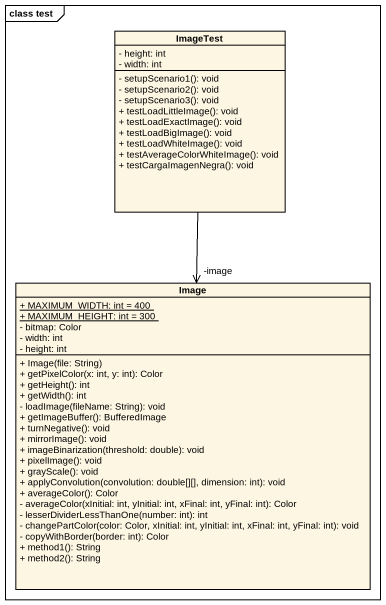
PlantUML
@startuml
mainframe class test
hide circle
hide empty members
skinparam classAttributeIconSize 0
class ImageTest {
  - height: int
  - width: int
  - setupScenario1(): void
  - setupScenario2(): void
  - setupScenario3(): void
  + testLoadLittleImage(): void
  + testLoadExactImage(): void
  + testLoadBigImage(): void
  + testLoadWhiteImage(): void
  + testAverageColorWhiteImage(): void
  + testCargaImagenNegra(): void
}
class Image {
  {static} + MAXIMUM_WIDTH: int = 400
  {static} + MAXIMUM_HEIGHT: int = 300
  - bitmap: Color
  - width: int
  - height: int
  + Image(file: String)
  + getPixelColor(x: int, y: int): Color
  + getHeight(): int
  + getWidth(): int
  - loadImage(fileName: String): void
  + getImageBuffer(): BufferedImage
  + turnNegative(): void
  + mirrorImage(): void
  + imageBinarization(threshold: double): void
  + pixelImage(): void
  + grayScale(): void
  + applyConvolution(convolution: double[][], dimension: int): void
  + averageColor(): Color
  - averageColor(xInitial: int, yInitial: int, xFinal: int, yFinal: int): Color
  - lesserDividerLessThanOne(number: int): int
  - changePartColor(color: Color, xInitial: int, yInitial: int, xFinal: int, yFinal: int): void
  - copyWithBorder(border: int): Color
  + method1(): String
  + method2(): String
}
ImageTest --> "-image" Image
@enduml
